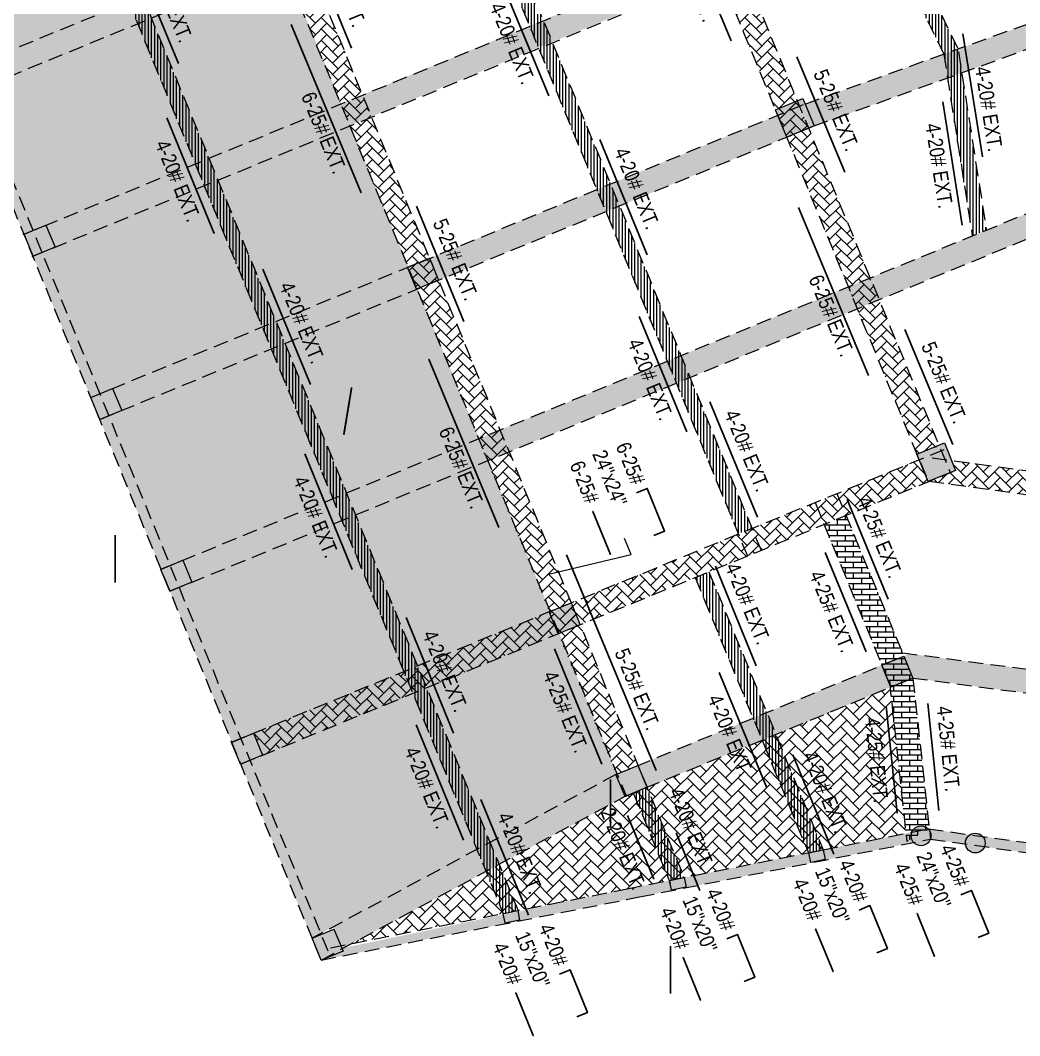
# Model space of a CAD drawing. Header units: inches. Extents: x -13956017 to 293115509, y -946740 to -305538.
# Drawn here: x 1183266 to 1184278, y -915707 to -914679 of the extents above; entities that cross this region are included whole.
import ezdxf

# ---------------------------------------------------------------- set-up
doc = ezdxf.new("R2010")
doc.units = ezdxf.units.IN
doc.header["$LTSCALE"] = 6
doc.linetypes.add('CONTINOUS', pattern=[2000000.0, 1000000.0, 1000000.0])
doc.linetypes.add('DASHED2', pattern=[0.375, 0.25, -0.125])
for name, color, linetype in [('A-CUTOUT', 3, 'CONTINOUS'), ('CELLING', 251, 'Continuous'), ('COLL SIZE', 160, 'Continuous'), ('DIM', 7, 'Continuous'), ('door', 5, 'Continuous'), ('E-WIRING', 251, 'Continuous'), ('FITTING', 24, 'Continuous')]:
    doc.layers.add(name, color=color, linetype=linetype)
for name, color, linetype, lineweight in [('COL MARK', 210, 'Continuous', 18), ('column', 240, 'Continuous', 25), ('Hatch', 251, 'Continuous', 0), ('REINF', 5, 'Continuous', 30), ('v.b', 200, 'Continuous', 5), ('W', 250, 'Continuous', 5), ('wall', 7, 'Continuous', 30), ('wall new', 3, 'Continuous', 25)]:
    doc.layers.add(name, color=color, linetype=linetype, lineweight=lineweight)
doc.styles.add('ARI', font='arial.ttf')
doc.styles.add('IQ', font='ARIALN.TTF')
doc.dimstyles.new('Copy(2) of AA', dxfattribs={"dimtxt": 12, "dimasz": 4, "dimexe": 0.18, "dimexo": 0, "dimgap": 0.09, "dimtad": 0, "dimdec": 0, "dimzin": 0, "dimdsep": 46, "dimlunit": 3, "dimtxsty": 'ARI', "dimblk": 'OBLIQUE', "dimcen": 0.09, "dimclrd": 7, "dimclre": 7, "dimclrt": 7, "dimadec": 0, "dimazin": 0, "dimtfac": 1, "dimtdec": 0, "dimtofl": 0, "dimtmove": 0, "dimatfit": 3, "dimfxl": 1, "dimtolj": 1, "dimtzin": 0, "dimlwd": 5, "dimlwe": 5, "dimarcsym": 0})
pattern_1 = [(45, (11759.273, -12731.987), (0, 12.931568814), [27.432, -9.144]), (135, (11765.739, -12725.521), (1e-15, 12.931568814), [27.432, -9.144])]
pattern_2 = [(45, (44661.9175, -12869.1655), (0, 11.494727835), [24.384, -8.128]), (135, (44667.665, -12863.418), (1e-15, 11.494727835), [24.384, -8.128])]
pattern_3 = [(45, (53435.826, -12869.1655), (0, 11.494727835), [24.384, -8.128]), (135, (53441.5734, -12863.418), (1e-15, 11.494727835), [24.384, -8.128])]
pattern_4 = [(0, (44661.9175, -12869.1655), (0, 5.419344), []), (90, (44661.9175, -12869.1655), (-8.128, 5.419344), [5.419344, -5.419344])]
pattern_5 = [(90, (53435.826, -12869.1655), (-3.175, 0), [])]
pattern_6 = [(0, (-27.8192783, 2.9401021), (0, 0.001397), [0.001016, -0.000381]), (90, (-27.8192783, 2.9401021), (-0.001397, 0), [0.001016, -0.000381])]

# ---------------------------------------------------------------- blocks, each defined once
blk = doc.blocks.new('_Oblique')
at = {"layer": 'DIM', "color": 0, "lineweight": -2}
blk.add_line((-0.5, -0.5), (0.5, 0.5), dxfattribs=at)
blk = doc.blocks.new('sdfdsf')
at = {"lineweight": -3}
blk.add_hatch(color=7, dxfattribs=at).paths.add_polyline_path([(23236.7, 14983.3), (23242.1, 14983.3), (23242.1, 15029.5), (23236.7, 15029.5)])
at = {"layer": 'Hatch'}
h = blk.add_hatch(dxfattribs=at)
h.set_pattern_fill('ANGLE', color=5, scale=0.0002)
h.set_pattern_definition(pattern_6)
h.paths.add_polyline_path([(23236.4, 15029.5), (23242.4, 15029.5), (23242.4, 15030.4), (23236.4, 15030.4)])
h = blk.add_hatch(dxfattribs=at)
h.set_pattern_fill('ANGLE', color=5, scale=0.0002)
h.set_pattern_definition(pattern_6)
h.paths.add_polyline_path([(23236.4, 14983.3), (23242.4, 14983.3), (23242.4, 14982.4), (23236.4, 14982.4)])
for p, q in [((23242.4, 15030.4), (23236.4, 14982.4)), ((23242.4, 14982.4), (23236.4, 15030.4))]:
    blk.add_line(p, q)
at = {"layer": 'CELLING', "color": 5}
for points in [[(23236.4, 14982.4), (23242.4, 14982.4), (23242.4, 15030.4), (23236.4, 15030.4)], [(23242.4, 15029.5), (23236.4, 15029.5), (23236.4, 15030.4), (23242.4, 15030.4)], [(23236.4, 15029.5), (23242.4, 15029.5), (23242.4, 15030.4), (23236.4, 15030.4)], [(23236.7, 14983.3), (23242.1, 14983.3), (23242.1, 15029.5), (23236.7, 15029.5)], [(23236.4, 14983.3), (23242.4, 14983.3), (23242.4, 14982.4), (23236.4, 14982.4)], [(23236.4, 14983.3), (23242.4, 14983.3), (23242.4, 14982.4), (23236.4, 14982.4)]]:
    blk.add_lwpolyline(points, close=True, dxfattribs=at)

msp = doc.modelspace()

# ---------------------------------------------------------------- hatches: boundary and pattern name
at = {"layer": 'A-CUTOUT', "lineweight": 0, "ltscale": 0.3}
h = msp.add_hatch(dxfattribs=at)
h.set_pattern_fill('AR-BRSTD', color=256, scale=0.08)
h.set_pattern_definition(pattern_4)
h.paths.add_polyline_path([(1183339.3, -914867.4), (1183292.5, -914886.9), (1183301.6, -914908.8), (1184049.4, -914600.4), (1184182.5, -914542.3), (1184270.7, -914503.9), (1184264.9, -914493.4), (1184259, -914482.8), (1184165.8, -914523.4), (1184030.3, -914582.5)])
h = msp.add_hatch(dxfattribs=at)
h.set_pattern_fill('AR-BRSTD', color=256, scale=0.08)
h.set_pattern_definition([(0, (53435.826, -12869.1655), (0, 5.419344), []), (90, (53435.826, -12869.1655), (-8.128, 5.419344), [5.419344, -5.419344])])
h.paths.add_polyline_path([(1183430.9, -915225.9), (1184348.9, -914848.7), (1184347.9, -914875), (1183440.1, -915248)])
h = msp.add_hatch(dxfattribs=at)
h.set_pattern_fill('AR-BRSTD', color=256, scale=0.08)
h.set_pattern_definition(pattern_4)
h.paths.add_polyline_path([(1184102.2, -915180.5), (1184169.8, -915343.9), (1184186.6, -915497.9), (1184163.8, -915510.4), (1184146.4, -915351.1), (1184080, -915189.6)])
at = {"layer": 'COL MARK', "lineweight": 30}
h = msp.add_hatch(color=256, dxfattribs=at)
h.dxf.hatch_style = 1
h.paths.add_polyline_path([(1184030.8, -914769.8), (1184058.5, -914758.4), (1184069.9, -914786.2), (1184042.2, -914797.6)])
h = msp.add_hatch(color=256, dxfattribs=at)
h.dxf.hatch_style = 1
h.paths.add_polyline_path([(1184174.1, -915118.5), (1184201.8, -915107.1), (1184213.2, -915134.9), (1184185.5, -915146.3)])
at = {"layer": 'COLL SIZE', "lineweight": 25, "ltscale": 100}
h = msp.add_hatch(color=256, dxfattribs=at)
h.dxf.hatch_style = 1
h.paths.add_polyline_path([(1184064.5, -915522.1), (1184079.2, -915519), (1184081.2, -915528.8), (1184066.6, -915531.8)])
h = msp.add_hatch(color=256, dxfattribs=at)
h.dxf.hatch_style = 1
h.paths.add_polyline_path([(1183923.6, -915550.1), (1183938.3, -915547), (1183940.3, -915556.8), (1183925.7, -915559.9)])
h = msp.add_hatch(color=256, dxfattribs=at)
h.dxf.hatch_style = 1
h.paths.add_polyline_path([(1183755.3, -915583.4), (1183770, -915580.5), (1183771.9, -915590.3), (1183757.2, -915593.2)])
at = {"layer": 'column', "ltscale": 10}
h = msp.add_hatch(color=256, dxfattribs=at)
h.dxf.hatch_style = 1
h.paths.add_polyline_path([(1183270.2, -914895.8), (1183292.4, -914886.6), (1183301.6, -914908.8), (1183279.5, -914918)])
h = msp.add_hatch(color=256, dxfattribs=at)
h.dxf.hatch_style = 1
h.paths.add_polyline_path([(1183658.5, -914929.3), (1183680.7, -914920.2), (1183689.8, -914942.4), (1183667.6, -914951.5)])
h = msp.add_hatch(color=256, dxfattribs=at)
h.dxf.hatch_style = 1
h.paths.add_polyline_path([(1183337.7, -915061.1), (1183359.9, -915051.9), (1183369.1, -915074.1), (1183346.9, -915083.3)])
h = msp.add_hatch(color=256, dxfattribs=at)
h.dxf.hatch_style = 1
h.paths.add_polyline_path([(1183408.7, -915235.1), (1183430.9, -915225.9), (1183440.1, -915248), (1183417.9, -915257.2)])
h = msp.add_hatch(color=256, dxfattribs=at)
h.dxf.hatch_style = 1
h.paths.add_polyline_path([(1183801.8, -915278), (1183824, -915268.9), (1183833.1, -915291.1), (1183810.9, -915300.2)])
h = msp.add_hatch(color=256, dxfattribs=at)
h.dxf.hatch_style = 1
h.paths.add_polyline_path([(1184138.6, -915332), (1184160.8, -915322.9), (1184169.9, -915345.1), (1184147.7, -915354.2)])
h = msp.add_hatch(color=256, dxfattribs=at)
h.dxf.hatch_style = 1
h.paths.add_polyline_path([(1183480.2, -915410.2), (1183502.4, -915401), (1183511.6, -915423.1), (1183489.4, -915432.3)])
h = msp.add_hatch(color=256, dxfattribs=at)
h.dxf.hatch_style = 1
h.paths.add_polyline_path([(1183869.4, -915442.7), (1183891.6, -915433.5), (1183900.8, -915455.7), (1183878.6, -915464.9)])
h = msp.add_hatch(color=256, dxfattribs=at)
h.dxf.hatch_style = 1
edge = h.paths.add_edge_path()
edge.add_arc((1184178.2, -915504.8), 10, 0, 360)
h = msp.add_hatch(color=256, dxfattribs=at)
h.dxf.hatch_style = 1
edge = h.paths.add_edge_path()
edge.add_arc((1184178.2, -915504.8), 10, 0, 360)
h = msp.add_hatch(color=256, dxfattribs=at)
h.dxf.hatch_style = 1
edge = h.paths.add_edge_path()
edge.add_arc((1184233.1, -915512.1), 10, 0, 360)
h = msp.add_hatch(color=256, dxfattribs=at)
h.dxf.hatch_style = 1
edge = h.paths.add_edge_path()
edge.add_arc((1184233.1, -915512.1), 10, 0, 360)
h = msp.add_hatch(color=256, dxfattribs=at)
h.dxf.hatch_style = 1
h.paths.add_polyline_path([(1183561.7, -915608.5), (1183583.9, -915599.3), (1183593.1, -915621.5), (1183570.9, -915630.7)])
at = {"layer": 'door', "lineweight": 0, "ltscale": 0.3}
h = msp.add_hatch(dxfattribs=at)
h.set_pattern_fill('AR-HBONE', color=256, scale=0.08)
h.set_pattern_definition(pattern_2)
h.paths.add_polyline_path([(1184911.6, -913785.5), (1184950.8, -913747.5), (1184967.8, -913764.4), (1184675.7, -914050.5), (1184326.9, -914243.8), (1184169.6, -914330.9), (1183936.8, -914455.8), (1183234.3, -914744.6), (1183225.2, -914722.5), (1183925.5, -914434.7), (1184109.5, -914335.9), (1184260.3, -914253.2), (1184401.7, -914174.9), (1184656.3, -914033.8), (1184687, -914005.5)])
h = msp.add_hatch(dxfattribs=at)
h.set_pattern_fill('AR-HBONE', color=256, scale=0.08)
h.set_pattern_definition(pattern_3)
h.paths.add_polyline_path([(1184174.1, -915118.5), (1183792.7, -914190.5), (1183812.7, -914176.5), (1184196.7, -915110.5)])
h = msp.add_hatch(dxfattribs=at)
h.set_pattern_fill('AR-HBONE', color=256, scale=0.08)
h.set_pattern_definition(pattern_2)
h.paths.add_polyline_path([(1185286.6, -914527.5), (1184947.7, -914353.3), (1184921, -914339.6), (1184902.3, -914355.3), (1184356.1, -914658), (1184060.8, -914764), (1183359.9, -915052), (1183369.1, -915074.1), (1184069.9, -914786.2), (1184355.2, -914683.5), (1184388.7, -914667.4), (1184607.4, -914546.2), (1184897.5, -914385.4), (1184936.7, -914374.7), (1185275.6, -914548.8)])
h = msp.add_hatch(dxfattribs=at)
h.set_pattern_fill('AR-HBONE', color=256, scale=0.08)
h.set_pattern_definition(pattern_2)
h.paths.add_polyline_path([(1183532.3, -914622.2), (1183554.5, -914613.1), (1183891.6, -915433.5), (1183869.6, -915442.6)])
h = msp.add_hatch(dxfattribs=at)
h.set_pattern_fill('AR-HBONE', color=256, scale=0.08)
h.set_pattern_definition(pattern_2)
h.paths.add_polyline_path([(1183939.6, -915247.3), (1184185.5, -915146.3), (1184176.4, -915124.1), (1183502.4, -915401), (1183511.6, -915423.1)])
h = msp.add_hatch(dxfattribs=at)
h.set_pattern_fill('AR-HBONE', color=256, scale=0.08)
h.set_pattern_definition(pattern_3)
h.paths.add_polyline_path([(1184209.1, -915124.8), (1184213.2, -915134.9), (1184186.4, -915145.9), (1184517.2, -915191.2), (1184490.6, -915177.5), (1184495.4, -915164)])
h = msp.add_hatch(dxfattribs=at)
h.set_pattern_fill('AR-HBONE', color=256, scale=0.08)
h.set_pattern_definition(pattern_2)
h.paths.add_polyline_path([(1183592.2, -915619.4), (1183878.6, -915464.9), (1184169.9, -915345.1), (1184515.9, -915390.7), (1184774.8, -915523.7), (1184785.8, -915502.3), (1184526.9, -915369.3), (1184523.1, -915367.4), (1184166.5, -915320.5), (1184160.7, -915322.8), (1183869.4, -915442.7), (1183582.9, -915597.1)])
at = {"layer": 'FITTING', "lineweight": 0, "ltscale": 0.3}
h = msp.add_hatch(dxfattribs=at)
h.set_pattern_fill('ANSI31', color=256, angle=45)
h.set_pattern_definition(pattern_5)
h.paths.add_polyline_path([(1184065.1, -914434.9), (1184046.6, -914396.9), (1184061.4, -914390.4), (1184215, -914707.2), (1184216.1, -914711.1), (1184244.3, -914891.7), (1184230.1, -914897.5), (1184201.3, -914713.4)])
h = msp.add_hatch(dxfattribs=at)
h.set_pattern_fill('ANSI31', color=256, angle=45)
h.set_pattern_definition(pattern_5)
h.paths.add_polyline_path([(1183719, -915494.9), (1183755.3, -915583.4), (1183770.3, -915580.5), (1183286.3, -914402.7), (1183272.4, -914408.4), (1183483.3, -914921.6), (1183625.9, -915268.5)])
h = msp.add_hatch(dxfattribs=at)
h.set_pattern_fill('ANSI31', color=256, angle=45)
h.set_pattern_definition([(90, (53433.0513, -12870.306), (-3.175, 0), [])])
h.paths.add_polyline_path([(1183742.6, -914550.1), (1184007.1, -915193.6), (1183993.2, -915199.3), (1183723.7, -914543.6), (1183737.6, -914537.9)])
h = msp.add_hatch(dxfattribs=at)
h.set_pattern_fill('ANSI31', color=256, angle=45)
h.set_pattern_definition(pattern_5)
h.paths.add_polyline_path([(1183957.3, -915261.7), (1183949.6, -915243.2), (1183963.5, -915237.5), (1184079.2, -915519), (1184064.2, -915522)])
h = msp.add_hatch(dxfattribs=at)
h.set_pattern_fill('ANSI31', color=256, angle=45)
h.set_pattern_definition([(90, (53294.9203, -12897.238), (-3.175, 0), [])])
h.paths.add_polyline_path([(1183888.8, -915466.1), (1183886.9, -915461.4), (1183900.8, -915455.7), (1183938.3, -915547), (1183923.3, -915550)])
at = {"layer": 'wall', "lineweight": 5, "ltscale": 6}
h = msp.add_hatch(dxfattribs=at)
h.set_pattern_fill('AR-HBONE', color=252, scale=0.09)
h.set_pattern_definition(pattern_1)
h.paths.add_polyline_path([(1184627.5, -913165.9), (1184652.5, -913140.7), (1184525.5, -913014.6), (1183887.6, -913275.2), (1183947, -913418.9), (1183035.3, -913791.8), (1183286.3, -914402.5), (1183108.7, -914475), (1183570.7, -915603.7), (1183728.6, -915518.6), (1183870.6, -915442.2), (1183265.5, -913972), (1183508.2, -913837.5), (1183904.3, -913618.1), (1184100.7, -913509.2), (1184164.2, -913474), (1184493.2, -913291.7), (1184514.2, -913280.1)])
h = msp.add_hatch(dxfattribs=at)
h.set_pattern_fill('AR-HBONE', color=252, scale=0.09)
h.set_pattern_definition(pattern_1)
edge = h.paths.add_edge_path()
edge.add_line((1184146.8, -915354.6), (1183886.9, -915461.4))
edge.add_line((1183886.9, -915461.4), (1183602.6, -915613.8))
edge.add_line((1183602.6, -915613.8), (1184162.9, -915502.3))
edge.add_line((1184162.9, -915502.3), (1184146.9, -915355.7))
at = {"layer": 'wall new', "lineweight": 9, "ltscale": 6}
h = msp.add_hatch(dxfattribs=at)
h.set_pattern_fill('AR-CONC', color=256, scale=0.06)
h.set_pattern_definition([(50, (63172.558, -12869.1655), (10.93108014, -0.95634513), [1.143, -12.573]), (355, (63172.558, -12869.165), (-2.114605285, 11.46341071), [0.9144, -10.05843505]), (100.4514447, (63173.469, -12869.245), (8.816474825, 10.507065115), [0.97140053, -10.68541468]), (46.1842, (63172.558, -12866.117), (16.26474245, -2.52253968), [1.7145, -18.8595]), (96.6355576, (63173.913, -12866.328), (14.24424804, 14.84556748), [1.45710139, -16.02813649]), (351.1841512, (63172.558, -12866.117), (14.24424804, 14.84556748), [1.37159802, -15.08758392]), (21, (63174.082, -12866.8795), (9.096863476, -6.13591189), [1.143, -12.573]), (326, (63174.082, -12866.88), (3.7081217, 11.05127797), [0.9144, -10.0584]), (71.451445, (63174.84, -12867.391), (12.80498516, 4.91536613), [0.97140053, -10.68539626]), (37.5, (63172.5577, -12869.1655), (0.185316195, 5.073302332), [0, -9.93648, 0, -10.2108, 0, -10.0965]), (7.5, (63172.5577, -12869.1655), (4.00917975, 6.01083449), [0, -5.82168, 0, -9.70788, 0, -3.8481]), (327.5, (63169.159, -12869.1655), (8.13543571, -0.34372464), [0, -3.81, 0, -11.8872, 0, -15.7734]), (317.5, (63167.635, -12869.1655), (8.887750883, 1.525589462), [0, -4.953, 0, -7.89432, 0, -11.2014])])
h.paths.add_polyline_path([(1184368.2, -915533.4), (1184499.3, -915551.8), (1184608, -915545.5), (1184722.6, -915538.9), (1184796.1, -915534.6), (1184933.4, -915534.6), (1185657.8, -914124.9), (1184527.2, -913002.2), (1183874.6, -913269.7), (1183933.8, -913413.2), (1182845.6, -913858.7), (1183570.9, -915630.7), (1183888.1, -915567.7), (1184187.7, -915508.1)])
h.paths.add_polyline_path([(1184369.5, -915523.5), (1184499.7, -915541.7), (1184607.4, -915535.5), (1184722.1, -915528.9), (1184795.8, -915524.6), (1184927.3, -915524.6), (1185645.6, -914126.8), (1184524.9, -913014), (1183887.6, -913275.2), (1183946.9, -913418.7), (1182858.7, -913864.1), (1183578, -915621.5), (1183885.7, -915557.5), (1184185.7, -915497.8)], flags=16)

# ---------------------------------------------------------------- linework, layer by layer
at = {"layer": 'COL MARK', "elevation": -84.6}
for points in [[(1184030.8, -914769.8), (1184058.5, -914758.4), (1184069.9, -914786.2), (1184042.2, -914797.6)], [(1184174.1, -915118.5), (1184201.8, -915107.1), (1184213.2, -915134.9), (1184185.5, -915146.3)]]:
    msp.add_lwpolyline(points, close=True, dxfattribs=at)
at = {"layer": 'COLL SIZE', "lineweight": 25, "ltscale": 100}
for points, elevation in [([(1184064.5, -915522.1), (1184079.2, -915519), (1184081.2, -915528.8), (1184066.6, -915531.8), (1184064.5, -915522.1)], -84.6), ([(1183923.6, -915550.1), (1183938.3, -915547), (1183940.3, -915556.8), (1183925.7, -915559.9), (1183923.6, -915550.1)], -84.6), ([(1183755.3, -915583.4), (1183770, -915580.5), (1183771.9, -915590.3), (1183757.2, -915593.2), (1183755.3, -915583.4)], -1122)]:
    msp.add_lwpolyline(points, dxfattribs=dict(at, elevation=elevation))
at = {"layer": 'column', "ltscale": 10}
for points, elevation in [([(1183270.2, -914895.8), (1183292.4, -914886.6), (1183301.6, -914908.8), (1183279.5, -914918), (1183270.2, -914895.8)], -4170.6), ([(1183658.5, -914929.3), (1183680.7, -914920.2), (1183689.8, -914942.4), (1183667.6, -914951.5), (1183658.5, -914929.3)], -84.6), ([(1183337.7, -915061.1), (1183359.9, -915051.9), (1183369.1, -915074.1), (1183346.9, -915083.3), (1183337.7, -915061.1)], -84.6), ([(1183408.7, -915235.1), (1183430.9, -915225.9), (1183440.1, -915248), (1183417.9, -915257.2), (1183408.7, -915235.1)], -2210.5), ([(1183801.8, -915278), (1183824, -915268.9), (1183833.1, -915291.1), (1183810.9, -915300.2), (1183801.8, -915278)], -84.6), ([(1184138.6, -915332), (1184160.8, -915322.9), (1184169.9, -915345.1), (1184147.7, -915354.2), (1184138.6, -915332)], -84.6), ([(1183480.2, -915410.2), (1183502.4, -915401), (1183511.6, -915423.1), (1183489.4, -915432.3), (1183480.2, -915410.2)], -84.6), ([(1183869.4, -915442.7), (1183891.6, -915433.5), (1183900.8, -915455.7), (1183878.6, -915464.9), (1183869.4, -915442.7)], -84.6), ([(1183561.7, -915608.5), (1183583.9, -915599.3), (1183593.1, -915621.5), (1183570.9, -915630.7), (1183561.7, -915608.5)], -4171.1)]:
    msp.add_lwpolyline(points, dxfattribs=dict(at, elevation=elevation))
for centre in [(1184178.2, -915504.8, 3884.5), (1184178.2, -915504.8, -84.6), (1184233.1, -915512.1, 3884.5), (1184233.1, -915512.1, -84.6)]:
    msp.add_circle(centre, 10, dxfattribs=at)
at = {"layer": 'REINF', "ltscale": 0.3}
for p, q in [((1183915, -914529.6, -3441.7), (1183985.9, -914700, -3441.7)), ((1183553.7, -914590.6, -2125.9), (1183601.8, -914707.4, -2125.9)), ((1183378.4, -914606.2, -8426.9), (1183426.5, -914723.1, -8426.9)), ((1183753.2, -914638.9, 504.5), (1183801.3, -914755.8, 504.5)), ((1183540.6, -914683.5, -3441.7), (1183611.5, -914853.9, -3441.7)), ((1184220.6, -914692.8, 4892.1), (1184240.4, -914817.6, 4892.1)), ((1184052.5, -914716.3, -6207.2), (1184101.1, -914833, -6207.2)), ((1184200.1, -914761.9, 4892.1), (1184219.9, -914886.7, 4892.1)), ((1183414.6, -914778.1, -4931.6), (1183462.7, -914895, -4931.6)), ((1183852.9, -914799.9, -10910.7), (1183901, -914916.8, -10910.7)), ((1183667.4, -914867.4, -2125.9), (1183715.5, -914984.3, -2125.9)), ((1184054.3, -914868.6, -746.1), (1184125.1, -915038.9, -746.1)), ((1183512, -914931.3, -6203.2), (1183560.1, -915048.1, -6203.2)), ((1183892.9, -914979.1, 2535.6), (1183941, -915096, 2535.6)), ((1184161.7, -914992.1, -6122.5), (1184210.3, -915108.8, -6122.5)), ((1183679.9, -915022.4, -746.1), (1183750.8, -915192.8, -746.1)), ((1183964.4, -915065.4, -10826.1), (1184012.5, -915182.3, -10826.1)), ((1183554.4, -915118.2, -2900.5), (1183602.4, -915235.1, -2900.5)), ((1184103.4, -915164.5, -1493.6), (1184144.8, -915265.2, -1493.6)), ((1183819.3, -915220.5), (1183910, -915438.8, -1573.5)), ((1184081.1, -915217.9, -1409), (1184122.5, -915318.6, -1409)), ((1183970, -915231.9, -1493.6), (1184011.4, -915332.6, -1493.6)), ((1183656.9, -915283.9, -3790.8), (1183705, -915400.8, -3790.8)), ((1183807.1, -915315.5, -1263.7), (1183855.2, -915432.4, -1263.7)), ((1183973.9, -915339.4, -84.6), (1184022, -915456.3, -84.6)), ((1184142.8, -915373.7, -1493.6), (1184153.9, -915482, -1493.6)), ((1184185, -915371, -1493.6), (1184196.1, -915479.3, -1493.6)), ((1183667, -915392.3, -1263.7), (1183715.1, -915509.2, -1263.7)), ((1184048.5, -915422.8, -1493.6), (1184089.9, -915523.4, -1493.6)), ((1183732.6, -915468.1, -2530.9), (1183780.7, -915585, -2530.9)), ((1183881.1, -915484.1, -2615.6), (1183907.7, -915548.7, -2615.6)), ((1183930.2, -915501.8, -2530.9), (1183954.2, -915560.2, -2530.9))]:
    msp.add_line(p, q, dxfattribs=at)
for points in [[(1183890.2, -915157.5), (1183901, -915153.1), (1183918.6, -915196.4), (1183907.8, -915200.8)], [(1183846.1, -915176.5), (1183846.1, -915176.5), (1183863.7, -915219.9), (1183863.7, -915219.9)], [(1184218.4, -915564.4), (1184229.2, -915560), (1184246.8, -915603.3), (1184236, -915607.7)], [(1184115.7, -915579.9), (1184126.5, -915575.5), (1184144.1, -915618.9), (1184133.3, -915623.2)], [(1184174.2, -915583.4), (1184174.2, -915583.4), (1184191.8, -915626.8), (1184191.8, -915626.8)], [(1184071.5, -915599), (1184071.5, -915599), (1184089.1, -915642.3), (1184089.1, -915642.3)]]:
    msp.add_lwpolyline(points, dxfattribs=at)
at = {"layer": 'REINF', "ltscale": 0.3, "elevation": 2146.7}
for points in [[(1183981.5, -915609), (1183992.3, -915604.6), (1184009.9, -915647.9), (1183999.1, -915652.3)], [(1183937.4, -915628), (1183937.4, -915628), (1183955, -915671.3), (1183955, -915671.3)], [(1183812.1, -915644.8), (1183822.9, -915640.4), (1183840.5, -915683.7), (1183829.7, -915688.1)], [(1183767.9, -915663.8), (1183767.9, -915663.8), (1183785.6, -915707.1), (1183785.6, -915707.1)]]:
    msp.add_lwpolyline(points, dxfattribs=at)
at = {"layer": 'v.b', "linetype": 'DASHED2', "ltscale": 10}
for p, q in [((1183570.9, -915630.7, -4171.1), (1182845.6, -913858.7, 956.3)), ((1183578, -915621.5, -4099.8), (1182858.7, -913864.1, 956.3)), ((1183812.7, -914176.5, 2037.2), (1184207.7, -915137.1, -84.6)), ((1183792.7, -914190.5, 2444), (1184185.5, -915146.3, -84.6)), ((1184061.4, -914390.4, -4349.4), (1184215, -914707.2, -84.6)), ((1183286.2, -914402.5, -8140.2), (1183770.3, -915580.5, -82.5)), ((1184046.6, -914396.9, -4472.9), (1184201.8, -914714.5, -84.6)), ((1183272.4, -914408.2, -8140.2), (1183755.3, -915583.4, -1122)), ((1183203, -914731.6, -84.6), (1183925.5, -914434.7, -84.6)), ((1183212.1, -914753.8, -84.6), (1183934.6, -914456.9, -84.6)), ((1183728.5, -914515.7, -84.6), (1184016.2, -915215.8, -84.6)), ((1183714.6, -914521.4, -84.6), (1184002.4, -915221.5, -84.6)), ((1183269.3, -914896.2, -4170.6), (1183992.3, -914599.1, -4170.6)), ((1183523.1, -914600, -84.6), (1183879.7, -915464.4, -99.3)), ((1183545.3, -914590.9, -84.6), (1183938.3, -915547, -84.6)), ((1183278.4, -914918.4, -4170.6), (1184001.5, -914621.3, -4170.6)), ((1184060.8, -914764, -84.6), (1184356, -914657.7, -84.6)), ((1184069.9, -914786.2, -84.6), (1184367.7, -914679, -84.6)), ((1184216.1, -914711.1, -84.6), (1184244.3, -914891.7)), ((1184201.2, -914713.4, -84.6), (1184230.1, -914897.5, -84.6)), ((1183337.7, -915061.1, -84.6), (1184060.8, -914764, -84.6)), ((1183346.9, -915083.3, -84.6), (1184069.9, -914786.2, -84.6)), ((1183408.8, -915235, -2210.5), (1184350.3, -914848.1, -58.3)), ((1183417.9, -915257.2, -2210.5), (1184347.9, -914875, -84.6)), ((1183480.2, -915410.1, -84.6), (1184204.1, -915112.7, -84.6)), ((1184189.6, -915122.1, -84.6), (1184520.5, -915167.5, -84.6)), ((1183489.4, -915432.3, -84.6), (1184213.2, -915134.9, -84.6)), ((1184186.4, -915145.9, -84.6), (1184517.2, -915191.2, -84.6)), ((1184093.1, -915158.3, -84.6), (1184169.9, -915345.1, -84.6)), ((1184070.9, -915167.4, -84.6), (1184147.7, -915354.2, -84.6)), ((1183949.6, -915243.2, -84.6), (1184064.2, -915522, -84.6)), ((1183963.5, -915237.5, -84.6), (1184079.2, -915519, -84.6)), ((1184159.4, -915319.5, -84.7), (1184527.6, -915368, -84.3)), ((1183869.4, -915442.7, -84.6), (1184160.8, -915322.9, -84.6)), ((1183878.6, -915464.9, -84.6), (1184169.9, -915345.1, -84.6)), ((1184146.1, -915347.7, -84.6), (1184163.8, -915510.7, 1818.1)), ((1184169.9, -915345.1, -84.6), (1184187.7, -915508.1, 1818.1)), ((1184169.9, -915345.1, -84.6), (1184515.9, -915390.7, -84.3)), ((1183869.4, -915442.7, -84.6), (1183561.8, -915608.5, -4171.1)), ((1183886.9, -915461.4, -84.6), (1183924.4, -915552.7, -84.6)), ((1183880.8, -915463.8, -84.6), (1183573.2, -915629.6, -4171.1)), ((1183880.6, -915558.5, -1144), (1184185.7, -915497.8, 1837.8)), ((1184185.7, -915497.8, 1837.8), (1184500.7, -915541.9, 3884.5)), ((1183893.2, -915566.7, -1042.1), (1184187.7, -915508.1, 1818.1)), ((1184187.7, -915508.1, 1818.1), (1184499.3, -915551.8, 3884.5)), ((1183580.5, -915618.2, -4058.8), (1183880.6, -915558.5, -1144)), ((1183570.9, -915630.7, -4171.1), (1183893.2, -915566.7, -1042.1))]:
    msp.add_line(p, q, dxfattribs=at)

# ---------------------------------------------------------------- block references
at = {"layer": 'E-WIRING', "extrusion": (0.986747, -0.160629, -0.022993), "xscale": -1, "rotation": 93.5269805667478}
msp.add_blockref('sdfdsf', (-699467.4, 54791.2, 1314889.3), dxfattribs=at)
at = {"layer": 'E-WIRING', "extrusion": (0.999998, 0.002087, -2.60382e-06), "xscale": -1, "rotation": 90.08150096860264}
for p in [(-902718.7, 23167.9, 1181449.9), (-902967.3, 23877.9, 1181950.7), (-903136.1, 23882.2, 1182011)]:
    msp.add_blockref('sdfdsf', p, dxfattribs=at)

# ---------------------------------------------------------------- texts
at = {"layer": 'W', "style": 'IQ'}
for s, rotation, p in [('6-25# EXT.', 292.361, (1183924.8, -914602, -942.1)), ('5-25# EXT.', 292.361, (1183570, -914607.3, -890.1)), ('4-20# EXT.', 292.361, (1183394.7, -914622.9, -7191.1)), ('4-20# EXT.', 292.361, (1183741.2, -914665.3, 3004.1)), ('5-25# EXT.', 292.5997, (1184068.9, -914733, -4971.3)), ('4-20# EXT.', 279.0003, (1184232.7, -914727.3, 7391.7)), ('6-25# EXT.', 292.361, (1183550.4, -914755.8, -942.1)), ('4-20# EXT.', 279.0003, (1184182.4, -914784.8, 7391.7)), ('4-20# EXT.', 292.361, (1183402.6, -914804.4, -2432)), ('4-20# EXT.', 292.361, (1183867.3, -914812, -9674.9)), ('5-25# EXT.', 292.361, (1183683.7, -914884.1, -890.1)), ('6-25# EXT.', 292.361, (1184064.1, -914940.9, 1753.5)), ('4-20# EXT.', 292.361, (1183528.3, -914948, -4967.4)), ('4-20# EXT.', 292.361, (1183880.9, -915005.4, 5035.2)), ('5-25# EXT.', 292.5997, (1184178.1, -915008.8, -4886.7)), ('4-20# EXT.', 292.361, (1183978.8, -915077.5, -9590.2)), ('6-25# EXT.', 292.361, (1183689.7, -915094.8, 1753.5)), ('6-25#', 292.127, (1183868.9, -915110.3)), ('24"x24"', 292.127, (1183845.1, -915118.2)), ('6-25#', 292.127, (1183822.3, -915129.2)), ('4-20# EXT.', 292.361, (1183542.4, -915144.6, -400.9)), ('4-25# EXT.', 292.361, (1184113, -915165.1, -257.7)), ('4-20# EXT.', 292.361, (1183979.6, -915232.4, -257.7)), ('4-25# EXT.', 292.361, (1184064.7, -915240.3, 1235.9)), ('4-20# EXT.', 292.361, (1183673.2, -915300.7, -2554.9)), ('5-25# EXT.', 292.361, (1183867.7, -915319, -337.6)), ('4-25# EXT.', 292.361, (1183795.1, -915341.9, 1235.9)), ('4-20# EXT.', 292.361, (1183961.9, -915365.7, 2414.9)), ('4-25# EXT.', 275.8561, (1184194, -915374.3, -257.7)), ('4-25# EXT.', 275.8561, (1184121.5, -915385.7, -257.7)), ('4-20# EXT.', 292.361, (1183655, -915418.7, 1235.9)), ('4-20# EXT.', 292.361, (1184058.1, -915423.3, -257.7)), ('4-20# EXT.', 292.361, (1183922.4, -915460.1, -1295.1)), ('4-20# EXT.', 292.361, (1183748.9, -915484.9, -1295.1)), ('2-20# EXT.', 292.361, (1183853.5, -915480.7, -1379.7)), ('24"x20"', 292.127, (1184173.2, -915525.1)), ('4-25#', 292.127, (1184197.1, -915517.2)), ('4-20#', 292.127, (1184094.4, -915532.7)), ('4-25#', 292.127, (1184150.4, -915536.1)), ('15"x20"', 292.127, (1184070.5, -915540.6)), ('4-20#', 292.127, (1184047.8, -915551.7)), ('4-20#', 292.127, (1183960.2, -915561.8, 2146.7)), ('15"x20"', 292.127, (1183936.4, -915569.7, 2146.7)), ('4-20#', 292.127, (1183913.6, -915580.7, 2146.7)), ('4-20#', 292.127, (1183790.8, -915597.6, 2146.7)), ('15"x20"', 292.127, (1183767, -915605.5, 2146.7)), ('4-20#', 292.127, (1183744.2, -915616.5, 2146.7))]:
    msp.add_text(s, height=15, rotation=rotation, dxfattribs=at).set_placement(p)

# ---------------------------------------------------------------- leaders
at = {"layer": 'wall', "color": 2, "ltscale": 6}
msp.add_leader([(1183799.6, -915240.4), (1183884.7, -915220), (1183878.1, -915203.9)], dimstyle='Copy(2) of AA', override={"dimgap": 0.09, "dimtad": 0, "dimfxl": 4, "dimarcsym": 1}, dxfattribs=at)

doc.saveas('drawing.dxf')
